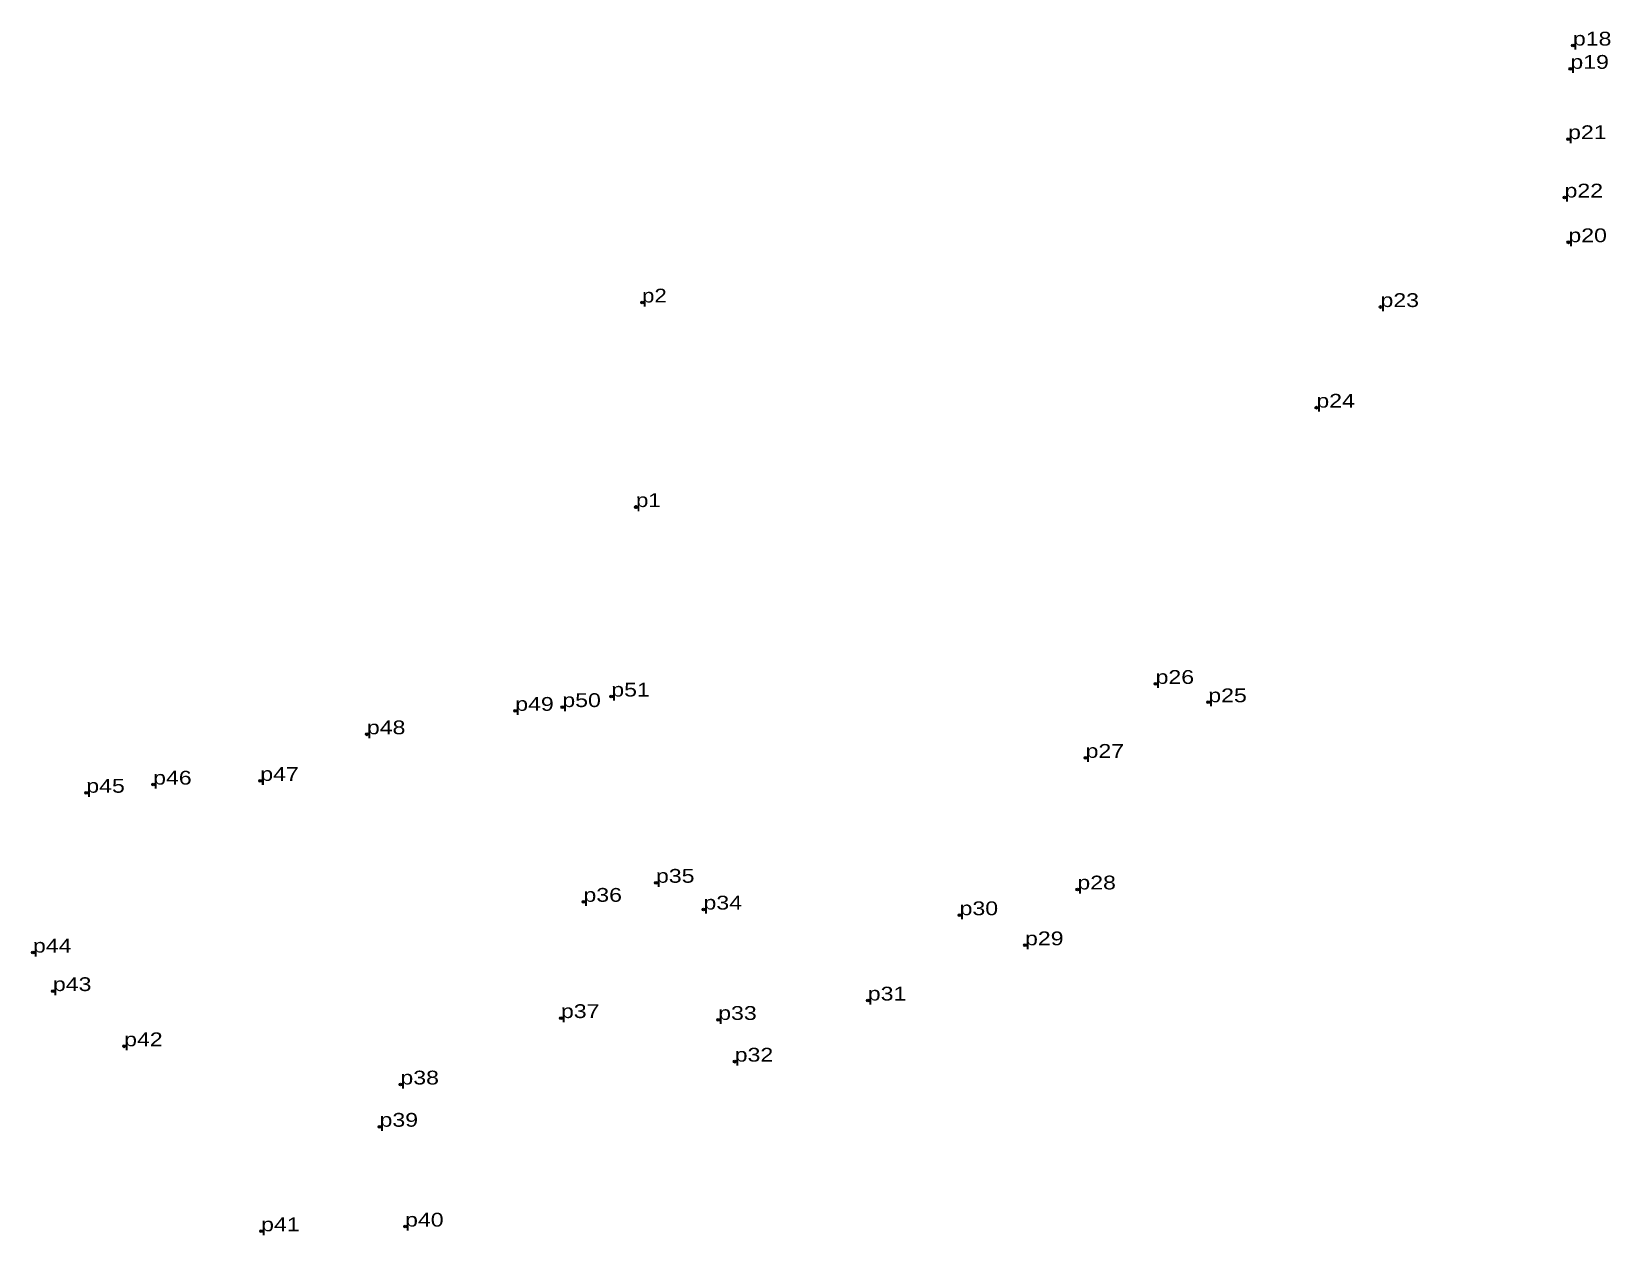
# Model space of a CAD drawing. Header units: metres. Extents: x 540596 to 552689, y 1835524 to 1841799.
# Drawn here: x 550994.2 to 551199.9, y 1840065.9 to 1840222.9 of the extents above; entities that cross this region are included whole.
import ezdxf

# ---------------------------------------------------------------- set-up
doc = ezdxf.new("R2010")
doc.units = ezdxf.units.M
doc.header["$LTSCALE"] = 0.72
doc.header["$PDMODE"] = 32
doc.header["$PDSIZE"] = 0.36
doc.layers.add('12', color=7, linetype='Continuous')
doc.layers.add('7', color=7, linetype='Continuous')

msp = doc.modelspace()

# ---------------------------------------------------------------- linework, layer by layer
at = {"layer": '7'}
for p in [(551195.06, 1840221.04), (551194.73, 1840218.01), (551194.43, 1840208.84), (551193.97, 1840201.23), (551194.47, 1840195.4), (551194.47, 1840195.39), (551073.77, 1840187.54), (551169.99, 1840186.95), (551161.63, 1840173.83), (551072.97, 1840160.87), (551072.98, 1840160.87), (551140.68, 1840137.81), (551069.76, 1840136.16), (551147.55, 1840135.42), (551057.24, 1840134.3), (551063.38, 1840134.79), (551037.91, 1840131.24), (551131.56, 1840128.17), (551010.06, 1840124.68), (551024.01, 1840125.17), (551024.02, 1840125.17), (551001.35, 1840123.62), (551075.58, 1840111.88), (551130.49, 1840111.01), (551066.13, 1840109.4), (551081.77, 1840108.39), (551115.14, 1840107.65), (551115.15, 1840107.65), (550994.4, 1840102.78), (551123.67, 1840103.73), (550997, 1840097.76), (551103.18, 1840096.53), (551063.2, 1840094.24), (551083.69, 1840094), (551006.28, 1840090.56), (551006.29, 1840090.56), (551085.84, 1840088.56), (551042.28, 1840085.59), (551042.28, 1840085.58), (551039.56, 1840080.07), (551042.89, 1840067.05), (551024.13, 1840066.44)]:
    msp.add_point(p, dxfattribs=at)

# ---------------------------------------------------------------- texts
at = {"layer": '12'}
for s, width, p in [('p18', 1.25, (551195.06, 1840221.04)), ('p18', 1.25, (551195.06, 1840221.04)), ('p19', 1.25, (551194.73, 1840218.01)), ('p19', 1.25, (551194.73, 1840218.01)), ('p21', 1.25, (551194.43, 1840208.84)), ('p21', 1.25, (551194.43, 1840208.84)), ('p22', 1.25, (551193.97, 1840201.23)), ('p22', 1.25, (551193.97, 1840201.23)), ('p20', 1.25, (551194.47, 1840195.4)), ('p20', 1.25, (551194.47, 1840195.4)), ('p2', 1.2, (551073.77, 1840187.54)), ('p2', 1.2, (551073.77, 1840187.54)), ('p23', 1.25, (551169.99, 1840186.95)), ('p23', 1.25, (551169.99, 1840186.95)), ('p24', 1.25, (551161.63, 1840173.83)), ('p24', 1.25, (551161.63, 1840173.83)), ('p1', 1.2, (551072.98, 1840160.87)), ('p1', 1.2, (551072.98, 1840160.87)), ('p26', 1.25, (551140.68, 1840137.81)), ('p26', 1.25, (551140.68, 1840137.81)), ('p51', 1.25, (551069.76, 1840136.16)), ('p51', 1.25, (551069.76, 1840136.16)), ('p25', 1.25, (551147.55, 1840135.42)), ('p25', 1.25, (551147.55, 1840135.42)), ('p49', 1.25, (551057.24, 1840134.3)), ('p49', 1.25, (551057.24, 1840134.3)), ('p50', 1.25, (551063.38, 1840134.79)), ('p50', 1.25, (551063.38, 1840134.79)), ('p48', 1.25, (551037.91, 1840131.24)), ('p48', 1.25, (551037.91, 1840131.24)), ('p27', 1.25, (551131.56, 1840128.17)), ('p27', 1.25, (551131.56, 1840128.17)), ('p47', 1.25, (551024.02, 1840125.17)), ('p47', 1.25, (551024.02, 1840125.17)), ('p45', 1.25, (551001.35, 1840123.62)), ('p45', 1.25, (551001.35, 1840123.62)), ('p46', 1.25, (551010.06, 1840124.68)), ('p46', 1.25, (551010.06, 1840124.68)), ('p35', 1.25, (551075.58, 1840111.88)), ('p35', 1.25, (551075.58, 1840111.88)), ('p28', 1.25, (551130.49, 1840111.01)), ('p28', 1.25, (551130.49, 1840111.01)), ('p36', 1.25, (551066.13, 1840109.4)), ('p36', 1.25, (551066.13, 1840109.4)), ('p34', 1.25, (551081.77, 1840108.39)), ('p34', 1.25, (551081.77, 1840108.39)), ('p30', 1.25, (551115.14, 1840107.65)), ('p30', 1.25, (551115.14, 1840107.65)), ('p44', 1.25, (550994.4, 1840102.78)), ('p44', 1.25, (550994.4, 1840102.78)), ('p29', 1.25, (551123.67, 1840103.73)), ('p29', 1.25, (551123.67, 1840103.73)), ('p43', 1.25, (550997, 1840097.76)), ('p43', 1.25, (550997, 1840097.76)), ('p31', 1.25, (551103.18, 1840096.53)), ('p31', 1.25, (551103.18, 1840096.53)), ('p37', 1.25, (551063.2, 1840094.24)), ('p37', 1.25, (551063.2, 1840094.24)), ('p33', 1.25, (551083.69, 1840094)), ('p33', 1.25, (551083.69, 1840094)), ('p42', 1.25, (551006.28, 1840090.56)), ('p42', 1.25, (551006.28, 1840090.56)), ('p32', 1.25, (551085.84, 1840088.56)), ('p32', 1.25, (551085.84, 1840088.56)), ('p38', 1.25, (551042.28, 1840085.58)), ('p38', 1.25, (551042.28, 1840085.58)), ('p39', 1.25, (551039.56, 1840080.07)), ('p39', 1.25, (551039.56, 1840080.07)), ('p41', 1.25, (551024.13, 1840066.44)), ('p41', 1.25, (551024.13, 1840066.44)), ('p40', 1.25, (551042.89, 1840067.05)), ('p40', 1.25, (551042.89, 1840067.05))]:
    msp.add_text(s, height=1.8, dxfattribs=dict(at, width=width)).set_placement(p)

doc.saveas('drawing.dxf')
